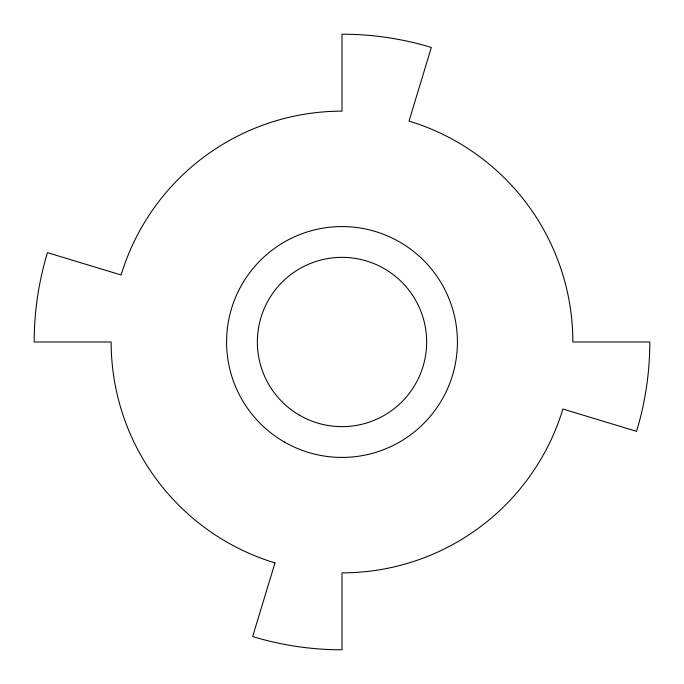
<?xml version="1.0" encoding="UTF-8"?>
<svg xmlns="http://www.w3.org/2000/svg" width="684" height="684" viewBox="0 0 684 684"><rect width="100%" height="100%" fill="white"/><g stroke="black" fill="none" stroke-linecap="round" stroke-linejoin="round"><path stroke-width="1.03" d="M274.985 562.906L252.653 636.548A307.8 307.8 0 0 0 342 649.8L342 572.85A230.85 230.85 0 0 0 562.906 409.015L636.548 431.347A307.8 307.8 0 0 0 649.8 342L572.85 342A230.85 230.85 0 0 0 409.015 121.094L431.347 47.453A307.8 307.8 0 0 0 342 34.2L342 111.15A230.85 230.85 0 0 0 121.094 274.985L47.453 252.653A307.8 307.8 0 0 0 34.2 342L111.15 342A230.85 230.85 0 0 0 274.985 562.906M299.678 415.308A84.645 84.645 0 0 0 426.645 342A84.645 84.645 0 0 0 299.678 268.692A84.645 84.645 0 0 0 299.678 415.308M284.287 441.958A115.425 115.425 0 0 0 457.425 342A115.425 115.425 0 0 0 284.287 242.042A115.425 115.425 0 0 0 284.287 441.958"/></g></svg>
